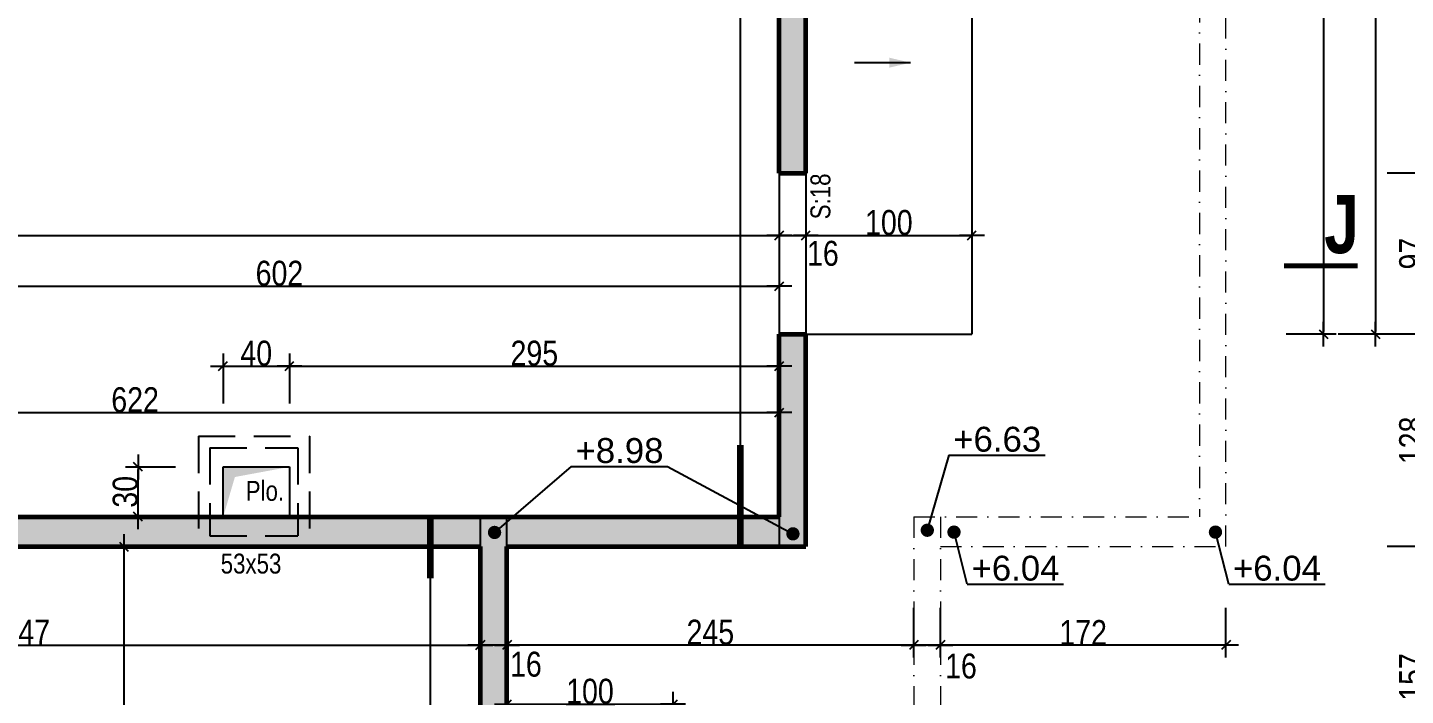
# Model space of a CAD drawing. Header units: millimetres. Extents: x 7120 to 15038, y -9128 to -4928.
# Drawn here: x 13346 to 14176, y -6654 to -6251 of the extents above; entities that cross this region are included whole.
import ezdxf
from ezdxf.enums import TextEntityAlignment as Align

# ---------------------------------------------------------------- set-up
doc = ezdxf.new("R2010")
doc.units = ezdxf.units.MM
doc.linetypes.add('CACHE2', pattern=[4.7625, 3.175, -1.5875])
doc.linetypes.add('TIRETPTX2', pattern=[50.8, 25.4, -12.7, 0, -12.7])
for name, color, linetype in [('01_cote_gen', 4, 'Continuous'), ('01_linteaux', 2, 'Continuous'), ('01_poch_murs', 253, 'Continuous'), ('01_poch_poteaux', 250, 'Continuous'), ('01_resv', 32, 'Continuous'), ('01_texte', 230, 'Continuous'), ('AA_COTES', 2, 'Continuous')]:
    doc.layers.add(name, color=color, linetype=linetype)
doc.layers.add('01_murs_coup', color=5, linetype='Continuous', lineweight=60)
doc.layers.add('01_tram_axes', color=2, linetype='TIRETPTX2', lineweight=9)
doc.styles.add('ARIAL', font='arial.ttf')
doc.styles.add('impact', font='impact.ttf')
doc.styles.add('MATTE_TXT', font='arial.ttf')
doc.styles.add('STYLE2', font='ARIALN.TTF')
doc.dimstyles.new('JB50', dxfattribs={"dimscale": 0.1, "dimtxt": 150, "dimasz": 15, "dimexe": 0.1, "dimexo": 0.1, "dimgap": 0.09, "dimtad": 1, "dimdec": 1, "dimdsep": 46, "dimtxsty": 'STYLE2', "dimblk1": 'BOND_G', "dimblk2": 'BOND_D', "dimsah": 1, "dimcen": 1.5, "dimdle": 0.01, "dimse1": 1, "dimse2": 1, "dimclrd": 4, "dimclre": 2, "dimclrt": 6, "dimazin": 2, "dimtfac": 2.333333, "dimtdec": 1, "dimtix": 1, "dimtmove": 2, "dimatfit": 3, "dimldrblk": 'BOND_G', "dimfxl": 1, "dimtolj": 1, "dimtzin": 0, "dimarcsym": 0})

# ---------------------------------------------------------------- blocks, each defined once
blk = doc.blocks.new('BOND_G')
at = {"layer": 'AA_COTES', "color": 0}
for p, q in [((0, -5), (0, 15)), ((5, 0), (-5, 0)), ((1.77, 1.77), (-1.77, -1.77))]:
    blk.add_line(p, q, dxfattribs=at)
blk = doc.blocks.new('BOND_D')
at = {"layer": 'AA_COTES', "color": 0}
for p, q in [((5, 0), (-5, 0)), ((-1.77, -1.77), (1.77, 1.77)), ((0, 5), (0, -15))]:
    blk.add_line(p, q, dxfattribs=at)
blk = doc.blocks.new('*D54')
at = {"layer": '01_cote_gen', "color": 4, "lineweight": -2, "transparency": 16777216}
blk.add_line((14217.47, -5838.46), (14217.47, -6562.44), dxfattribs=at)
at = {"layer": 'DEFPOINTS', "color": 0}
for p in [(14099.33, -5836.96), (14182.94, -6563.94), (14217.47, -6563.94)]:
    blk.add_point(p, dxfattribs=at)
at = {"layer": '01_cote_gen', "color": 4, "lineweight": -2, "transparency": 16777216, "xscale": 1.5, "yscale": 1.5, "zscale": 1.5}
for name, p, rotation in [('BOND_G', (14217.47, -5836.96), 90), ('BOND_D', (14217.47, -6563.94), 270)]:
    blk.add_blockref(name, p, dxfattribs=dict(at, rotation=rotation))
at = {"layer": '01_cote_gen', "color": 6, "transparency": 16777216, "insert": (14209.93, -6239.62), "char_height": 15, "attachment_point": 5, "rotation": 90, "style": 'STYLE2'}
blk.add_mtext('\\A1;727', dxfattribs=at)
blk = doc.blocks.new('*D55')
at = {"layer": '01_cote_gen', "color": 4, "lineweight": -2, "transparency": 16777216}
blk.add_line((14217.47, -6565.44), (14217.47, -7415.46), dxfattribs=at)
at = {"layer": 'DEFPOINTS', "color": 0}
for p in [(14164.71, -6563.94), (14135.62, -7416.96), (14217.47, -7416.96)]:
    blk.add_point(p, dxfattribs=at)
at = {"layer": '01_cote_gen', "color": 4, "lineweight": -2, "transparency": 16777216, "xscale": 1.5, "yscale": 1.5, "zscale": 1.5}
for name, p, rotation in [('BOND_G', (14217.47, -6563.94), 90), ('BOND_D', (14217.47, -7416.96), 270)]:
    blk.add_blockref(name, p, dxfattribs=dict(at, rotation=rotation))
at = {"layer": '01_cote_gen', "color": 6, "transparency": 16777216, "insert": (14209.8, -6990.45), "char_height": 15, "attachment_point": 5, "rotation": 90, "style": 'STYLE2'}
blk.add_mtext('\\A1;853', dxfattribs=at)
blk = doc.blocks.new('*D205')
at = {"layer": '01_cote_gen', "color": 4, "lineweight": -2, "transparency": 16777216}
blk.add_line((13652.13, -5475.77), (13813.13, -5475.77), dxfattribs=at)
at = {"layer": 'DEFPOINTS', "color": 0}
for p in [(13814.63, -5475.77), (13650.63, -5868.21), (13814.63, -6467.21)]:
    blk.add_point(p, dxfattribs=at)
at = {"layer": '01_cote_gen', "color": 4, "lineweight": -2, "transparency": 16777216, "xscale": 1.5, "yscale": 1.5, "zscale": 1.5, "rotation": 180}
blk.add_blockref('BOND_G', (13650.63, -5475.77), dxfattribs=at)
at = {"layer": '01_cote_gen', "color": 4, "lineweight": -2, "transparency": 16777216, "xscale": 1.5, "yscale": 1.5, "zscale": 1.5}
blk.add_blockref('BOND_D', (13814.63, -5475.77), dxfattribs=at)
at = {"layer": '01_cote_gen', "color": 6, "transparency": 16777216, "insert": (13732.63, -5468.1), "char_height": 15, "attachment_point": 5, "style": 'STYLE2'}
blk.add_mtext('\\A1;164', dxfattribs=at)
blk = doc.blocks.new('*D225')
at = {"layer": '01_cote_gen', "color": 4, "lineweight": -2, "transparency": 16777216}
blk.add_line((14187.21, -6126.46), (14187.21, -6337.46), dxfattribs=at)
at = {"layer": 'DEFPOINTS', "color": 0}
for p in [(13814.63, -6124.96), (13814.63, -6338.96), (14187.21, -6338.96)]:
    blk.add_point(p, dxfattribs=at)
at = {"layer": '01_cote_gen', "color": 4, "lineweight": -2, "transparency": 16777216, "xscale": 1.5, "yscale": 1.5, "zscale": 1.5}
for name, p, rotation in [('BOND_G', (14187.21, -6124.96), 90), ('BOND_D', (14187.21, -6338.96), 270)]:
    blk.add_blockref(name, p, dxfattribs=dict(at, rotation=rotation))
at = {"layer": '01_cote_gen', "color": 6, "transparency": 16777216, "insert": (14179.67, -6231.96), "char_height": 15, "attachment_point": 5, "rotation": 90, "style": 'STYLE2'}
blk.add_mtext('\\A1;214', dxfattribs=at)
blk = doc.blocks.new('*D226')
at = {"layer": '01_cote_gen', "color": 4, "lineweight": -2, "transparency": 16777216}
blk.add_line((14187.21, -6340.46), (14187.21, -6434.46), dxfattribs=at)
at = {"layer": 'DEFPOINTS', "color": 0}
for p in [(13814.63, -6338.96), (13828.92, -6435.96), (14187.21, -6435.96)]:
    blk.add_point(p, dxfattribs=at)
at = {"layer": '01_cote_gen', "color": 4, "lineweight": -2, "transparency": 16777216, "xscale": 1.5, "yscale": 1.5, "zscale": 1.5}
for name, p, rotation in [('BOND_G', (14187.21, -6338.96), 90), ('BOND_D', (14187.21, -6435.96), 270)]:
    blk.add_blockref(name, p, dxfattribs=dict(at, rotation=rotation))
at = {"layer": '01_cote_gen', "color": 6, "transparency": 16777216, "insert": (14179.55, -6387.46), "char_height": 15, "attachment_point": 5, "rotation": 90, "style": 'STYLE2'}
blk.add_mtext('\\A1;97', dxfattribs=at)
blk = doc.blocks.new('*D227')
at = {"layer": '01_cote_gen', "color": 4, "lineweight": -2, "transparency": 16777216}
blk.add_line((14187.21, -6437.46), (14187.21, -6562.44), dxfattribs=at)
at = {"layer": 'DEFPOINTS', "color": 0}
for p in [(13828.92, -6435.96), (13814.63, -6563.94), (14187.21, -6563.94)]:
    blk.add_point(p, dxfattribs=at)
at = {"layer": '01_cote_gen', "color": 4, "lineweight": -2, "transparency": 16777216, "xscale": 1.5, "yscale": 1.5, "zscale": 1.5}
for name, p, rotation in [('BOND_G', (14187.21, -6435.96), 90), ('BOND_D', (14187.21, -6563.94), 270)]:
    blk.add_blockref(name, p, dxfattribs=dict(at, rotation=rotation))
at = {"layer": '01_cote_gen', "color": 6, "transparency": 16777216, "insert": (14179.55, -6499.95), "char_height": 15, "attachment_point": 5, "rotation": 90, "style": 'STYLE2'}
blk.add_mtext('\\A1;128', dxfattribs=at)
blk = doc.blocks.new('*D244')
at = {"layer": '01_cote_gen', "color": 4, "lineweight": -2, "transparency": 16777216}
blk.add_line((14187.21, -6565.44), (14187.21, -6719.44), dxfattribs=at)
at = {"layer": 'DEFPOINTS', "color": 0}
for p in [(14164.71, -6563.94), (13634.63, -6720.94), (14187.21, -6720.94)]:
    blk.add_point(p, dxfattribs=at)
at = {"layer": '01_cote_gen', "color": 4, "lineweight": -2, "transparency": 16777216, "xscale": 1.5, "yscale": 1.5, "zscale": 1.5}
for name, p, rotation in [('BOND_G', (14187.21, -6563.94), 90), ('BOND_D', (14187.21, -6720.94), 270)]:
    blk.add_blockref(name, p, dxfattribs=dict(at, rotation=rotation))
at = {"layer": '01_cote_gen', "color": 6, "transparency": 16777216, "insert": (14179.55, -6642.44), "char_height": 15, "attachment_point": 5, "rotation": 90, "style": 'STYLE2'}
blk.add_mtext('\\A1;157', dxfattribs=at)
blk = doc.blocks.new('*D249')
at = {"layer": '01_cote_gen', "color": 4, "lineweight": -2, "transparency": 16777216}
blk.add_line((14157.69, -5838.46), (14157.69, -6434.46), dxfattribs=at)
at = {"layer": 'DEFPOINTS', "color": 0}
for p in [(13914.63, -5836.96), (13914.63, -6435.96), (14157.69, -6435.96)]:
    blk.add_point(p, dxfattribs=at)
at = {"layer": '01_cote_gen', "color": 4, "lineweight": -2, "transparency": 16777216, "xscale": 1.5, "yscale": 1.5, "zscale": 1.5}
for name, p, rotation in [('BOND_G', (14157.69, -5836.96), 90), ('BOND_D', (14157.69, -6435.96), 270)]:
    blk.add_blockref(name, p, dxfattribs=dict(at, rotation=rotation))
at = {"layer": '01_cote_gen', "color": 6, "transparency": 16777216, "insert": (14150.03, -6136.46), "char_height": 15, "attachment_point": 5, "rotation": 90, "style": 'STYLE2'}
blk.add_mtext('\\A1;599', dxfattribs=at)
blk = doc.blocks.new('*D251')
at = {"layer": '01_cote_gen', "color": 4, "lineweight": -2, "transparency": 16777216}
blk.add_line((14126.42, -5798.46), (14126.42, -6434.46), dxfattribs=at)
at = {"layer": 'DEFPOINTS', "color": 0}
for p in [(13914.63, -5796.96), (13914.63, -6435.96), (14126.42, -6435.96)]:
    blk.add_point(p, dxfattribs=at)
at = {"layer": '01_cote_gen', "color": 4, "lineweight": -2, "transparency": 16777216, "xscale": 1.5, "yscale": 1.5, "zscale": 1.5}
for name, p, rotation in [('BOND_G', (14126.42, -5796.96), 90), ('BOND_D', (14126.42, -6435.96), 270)]:
    blk.add_blockref(name, p, dxfattribs=dict(at, rotation=rotation))
at = {"layer": '01_cote_gen', "color": 6, "transparency": 16777216, "insert": (14118.75, -6116.46), "char_height": 15, "attachment_point": 5, "rotation": 90, "style": 'STYLE2'}
blk.add_mtext('\\A1;639', dxfattribs=at)
blk = doc.blocks.new('*D262')
at = {"layer": '01_cote_gen', "color": 4, "lineweight": -2, "transparency": 16777216}
blk.add_line((14066.13, -6623.23), (13897.13, -6623.23), dxfattribs=at)
at = {"layer": 'DEFPOINTS', "color": 0}
for p in [(14067.63, -6590.47), (13895.63, -6613.98), (13895.63, -6623.23)]:
    blk.add_point(p, dxfattribs=at)
at = {"layer": '01_cote_gen', "color": 4, "lineweight": -2, "transparency": 16777216, "xscale": 1.5, "yscale": 1.5, "zscale": 1.5, "rotation": 180}
blk.add_blockref('BOND_D', (13895.63, -6623.23), dxfattribs=at)
at = {"layer": '01_cote_gen', "color": 4, "lineweight": -2, "transparency": 16777216, "xscale": 1.5, "yscale": 1.5, "zscale": 1.5}
blk.add_blockref('BOND_G', (14067.63, -6623.23), dxfattribs=at)
at = {"layer": '01_cote_gen', "color": 6, "transparency": 16777216, "insert": (13981.63, -6615.69), "char_height": 15, "attachment_point": 5, "style": 'STYLE2'}
blk.add_mtext('\\A1;172', dxfattribs=at)
blk = doc.blocks.new('*D263')
at = {"layer": '01_cote_gen', "color": 4, "lineweight": -2, "transparency": 16777216}
blk.add_line((13894.13, -6623.23), (13881.13, -6623.23), dxfattribs=at)
at = {"layer": 'DEFPOINTS', "color": 0}
for p in [(13879.63, -6606.27), (13895.63, -6606.27), (13879.63, -6623.23)]:
    blk.add_point(p, dxfattribs=at)
at = {"layer": '01_cote_gen', "color": 4, "lineweight": -2, "transparency": 16777216, "xscale": 1.5, "yscale": 1.5, "zscale": 1.5, "rotation": 180}
blk.add_blockref('BOND_D', (13879.63, -6623.23), dxfattribs=at)
at = {"layer": '01_cote_gen', "color": 4, "lineweight": -2, "transparency": 16777216, "xscale": 1.5, "yscale": 1.5, "zscale": 1.5}
blk.add_blockref('BOND_G', (13895.63, -6623.23), dxfattribs=at)
at = {"layer": '01_cote_gen', "color": 6, "transparency": 16777216, "insert": (13908.05, -6635.97), "char_height": 15, "attachment_point": 5, "style": 'STYLE2'}
blk.add_mtext('\\A1;16', dxfattribs=at)
blk = doc.blocks.new('*D264')
at = {"layer": '01_cote_gen', "color": 4, "lineweight": -2, "transparency": 16777216}
blk.add_line((13878.13, -6623.23), (13636.13, -6623.23), dxfattribs=at)
at = {"layer": 'DEFPOINTS', "color": 0}
for p in [(13879.63, -6595.53), (13634.63, -6610.57), (13634.63, -6623.23)]:
    blk.add_point(p, dxfattribs=at)
at = {"layer": '01_cote_gen', "color": 4, "lineweight": -2, "transparency": 16777216, "xscale": 1.5, "yscale": 1.5, "zscale": 1.5, "rotation": 180}
blk.add_blockref('BOND_D', (13634.63, -6623.23), dxfattribs=at)
at = {"layer": '01_cote_gen', "color": 4, "lineweight": -2, "transparency": 16777216, "xscale": 1.5, "yscale": 1.5, "zscale": 1.5}
blk.add_blockref('BOND_G', (13879.63, -6623.23), dxfattribs=at)
at = {"layer": '01_cote_gen', "color": 6, "transparency": 16777216, "insert": (13757.13, -6615.56), "char_height": 15, "attachment_point": 5, "style": 'STYLE2'}
blk.add_mtext('\\A1;245', dxfattribs=at)
blk = doc.blocks.new('*D382')
at = {"layer": '01_cote_gen', "color": 4, "lineweight": -2, "transparency": 16777216}
blk.add_line((13073.12, -6623.23), (13617.13, -6623.23), dxfattribs=at)
at = {"layer": 'DEFPOINTS', "color": 0}
for p in [(13071.62, -6566.14), (13618.63, -6578.87), (13618.63, -6623.23)]:
    blk.add_point(p, dxfattribs=at)
at = {"layer": '01_cote_gen', "color": 4, "lineweight": -2, "transparency": 16777216, "xscale": 1.5, "yscale": 1.5, "zscale": 1.5, "rotation": 180}
blk.add_blockref('BOND_G', (13071.62, -6623.23), dxfattribs=at)
at = {"layer": '01_cote_gen', "color": 4, "lineweight": -2, "transparency": 16777216, "xscale": 1.5, "yscale": 1.5, "zscale": 1.5}
blk.add_blockref('BOND_D', (13618.63, -6623.23), dxfattribs=at)
at = {"layer": '01_cote_gen', "color": 6, "transparency": 16777216, "insert": (13345.13, -6615.59), "char_height": 15, "attachment_point": 5, "style": 'STYLE2'}
blk.add_mtext('\\A1;547', dxfattribs=at)
blk = doc.blocks.new('*D392')
at = {"layer": '01_cote_gen', "color": 4, "lineweight": -2, "transparency": 16777216}
blk.add_line((12533.13, -6376.48), (13797.13, -6376.48), dxfattribs=at)
at = {"layer": 'DEFPOINTS', "color": 0}
for p in [(12531.63, -6314.67), (13798.63, -6314.67), (13798.63, -6376.48)]:
    blk.add_point(p, dxfattribs=at)
at = {"layer": '01_cote_gen', "color": 4, "lineweight": -2, "transparency": 16777216, "xscale": 1.5, "yscale": 1.5, "zscale": 1.5, "rotation": 180}
blk.add_blockref('BOND_G', (12531.63, -6376.48), dxfattribs=at)
at = {"layer": '01_cote_gen', "color": 4, "lineweight": -2, "transparency": 16777216, "xscale": 1.5, "yscale": 1.5, "zscale": 1.5}
blk.add_blockref('BOND_D', (13798.63, -6376.48), dxfattribs=at)
at = {"layer": '01_cote_gen', "color": 6, "transparency": 16777216, "insert": (13011.87, -6368.81), "char_height": 15, "attachment_point": 5, "style": 'STYLE2'}
blk.add_mtext('\\A1;1267', dxfattribs=at)
blk = doc.blocks.new('*D393')
at = {"layer": '01_cote_gen', "color": 4, "lineweight": -2, "transparency": 16777216}
blk.add_line((13800.13, -6376.48), (13813.13, -6376.48), dxfattribs=at)
at = {"layer": 'DEFPOINTS', "color": 0}
for p in [(13814.63, -6376.48), (13798.63, -6398.98), (13814.63, -6398.98)]:
    blk.add_point(p, dxfattribs=at)
at = {"layer": '01_cote_gen', "color": 4, "lineweight": -2, "transparency": 16777216, "xscale": 1.5, "yscale": 1.5, "zscale": 1.5, "rotation": 180}
blk.add_blockref('BOND_G', (13798.63, -6376.48), dxfattribs=at)
at = {"layer": '01_cote_gen', "color": 4, "lineweight": -2, "transparency": 16777216, "xscale": 1.5, "yscale": 1.5, "zscale": 1.5}
blk.add_blockref('BOND_D', (13814.63, -6376.48), dxfattribs=at)
at = {"layer": '01_cote_gen', "color": 6, "transparency": 16777216, "insert": (13824.91, -6387.37), "char_height": 15, "attachment_point": 5, "style": 'STYLE2'}
blk.add_mtext('\\A1;16', dxfattribs=at)
blk = doc.blocks.new('*D394')
at = {"layer": '01_cote_gen', "color": 4, "lineweight": -2, "transparency": 16777216}
blk.add_line((13816.13, -6376.48), (13913.13, -6376.48), dxfattribs=at)
at = {"layer": 'DEFPOINTS', "color": 0}
for p in [(13914.63, -6376.48), (13814.63, -6387.46), (13914.63, -6398.65)]:
    blk.add_point(p, dxfattribs=at)
at = {"layer": '01_cote_gen', "color": 4, "lineweight": -2, "transparency": 16777216, "xscale": 1.5, "yscale": 1.5, "zscale": 1.5, "rotation": 180}
blk.add_blockref('BOND_G', (13814.63, -6376.48), dxfattribs=at)
at = {"layer": '01_cote_gen', "color": 4, "lineweight": -2, "transparency": 16777216, "xscale": 1.5, "yscale": 1.5, "zscale": 1.5}
blk.add_blockref('BOND_D', (13914.63, -6376.48), dxfattribs=at)
at = {"layer": '01_cote_gen', "color": 6, "transparency": 16777216, "insert": (13864.63, -6368.81), "char_height": 15, "attachment_point": 5, "style": 'STYLE2'}
blk.add_mtext('\\A1;100', dxfattribs=at)
blk = doc.blocks.new('*D430')
at = {"layer": '01_cote_gen', "color": 4, "lineweight": -2, "transparency": 16777216}
blk.add_line((13633.13, -6623.23), (13620.13, -6623.23), dxfattribs=at)
at = {"layer": 'DEFPOINTS', "color": 0}
for p in [(13618.63, -6600.73), (13634.63, -6600.73), (13618.63, -6623.23)]:
    blk.add_point(p, dxfattribs=at)
at = {"layer": '01_cote_gen', "color": 4, "lineweight": -2, "transparency": 16777216, "xscale": 1.5, "yscale": 1.5, "zscale": 1.5, "rotation": 180}
blk.add_blockref('BOND_D', (13618.63, -6623.23), dxfattribs=at)
at = {"layer": '01_cote_gen', "color": 4, "lineweight": -2, "transparency": 16777216, "xscale": 1.5, "yscale": 1.5, "zscale": 1.5}
blk.add_blockref('BOND_G', (13634.63, -6623.23), dxfattribs=at)
at = {"layer": '01_cote_gen', "color": 6, "transparency": 16777216, "insert": (13646.04, -6634.85), "char_height": 15, "attachment_point": 5, "style": 'STYLE2'}
blk.add_mtext('\\A1;16', dxfattribs=at)
blk = doc.blocks.new('*D520')
at = {"layer": '01_cote_gen', "color": 4, "lineweight": -2, "transparency": 16777216}
blk.add_line((13636.13, -6658.8), (13733.13, -6658.8), dxfattribs=at)
at = {"layer": 'DEFPOINTS', "color": 0}
for p in [(13734.63, -6658.8), (13634.63, -6695.25), (13734.63, -6720.94)]:
    blk.add_point(p, dxfattribs=at)
at = {"layer": '01_cote_gen', "color": 4, "lineweight": -2, "transparency": 16777216, "xscale": 1.5, "yscale": 1.5, "zscale": 1.5, "rotation": 180}
blk.add_blockref('BOND_G', (13634.63, -6658.8), dxfattribs=at)
at = {"layer": '01_cote_gen', "color": 4, "lineweight": -2, "transparency": 16777216, "xscale": 1.5, "yscale": 1.5, "zscale": 1.5}
blk.add_blockref('BOND_D', (13734.63, -6658.8), dxfattribs=at)
at = {"layer": '01_cote_gen', "color": 6, "transparency": 16777216, "insert": (13684.63, -6651.13), "char_height": 15, "attachment_point": 5, "style": 'STYLE2'}
blk.add_mtext('\\A1;100', dxfattribs=at)
blk = doc.blocks.new('*D682')
at = {"layer": '01_cote_gen', "color": 4, "lineweight": -2, "transparency": 16777216}
blk.add_line((13403.86, -6565.44), (13403.86, -6863.42), dxfattribs=at)
at = {"layer": 'DEFPOINTS', "color": 0}
for p in [(13379.39, -6563.94), (13349.62, -6864.92), (13403.86, -6864.92)]:
    blk.add_point(p, dxfattribs=at)
at = {"layer": '01_cote_gen', "color": 4, "lineweight": -2, "transparency": 16777216, "xscale": 1.5, "yscale": 1.5, "zscale": 1.5}
for name, p, rotation in [('BOND_G', (13403.86, -6563.94), 90), ('BOND_D', (13403.86, -6864.92), 270)]:
    blk.add_blockref(name, p, dxfattribs=dict(at, rotation=rotation))
at = {"layer": '01_cote_gen', "color": 6, "transparency": 16777216, "insert": (13396.2, -6714.43), "char_height": 15, "attachment_point": 5, "rotation": 90, "style": 'STYLE2'}
blk.add_mtext('\\A1;301', dxfattribs=at)
blk = doc.blocks.new('*D733')
at = {"layer": '01_cote_gen', "color": 4, "lineweight": -2, "transparency": 16777216}
blk.add_line((13465.16, -6455.17), (13502.16, -6455.17), dxfattribs=at)
at = {"layer": 'DEFPOINTS', "color": 0}
for p in [(13503.66, -6455.17), (13463.66, -6487.51), (13503.66, -6487.51)]:
    blk.add_point(p, dxfattribs=at)
at = {"layer": '01_cote_gen', "color": 4, "lineweight": -2, "transparency": 16777216, "xscale": 1.5, "yscale": 1.5, "zscale": 1.5, "rotation": 180}
blk.add_blockref('BOND_G', (13463.66, -6455.17), dxfattribs=at)
at = {"layer": '01_cote_gen', "color": 4, "lineweight": -2, "transparency": 16777216, "xscale": 1.5, "yscale": 1.5, "zscale": 1.5}
blk.add_blockref('BOND_D', (13503.66, -6455.17), dxfattribs=at)
at = {"layer": '01_cote_gen', "color": 6, "transparency": 16777216, "insert": (13483.66, -6447.5), "char_height": 15, "attachment_point": 5, "style": 'STYLE2'}
blk.add_mtext('\\A1;40', dxfattribs=at)
blk = doc.blocks.new('*D734')
at = {"layer": '01_cote_gen', "color": 4, "lineweight": -2, "transparency": 16777216}
blk.add_line((13505.16, -6455.17), (13797.13, -6455.17), dxfattribs=at)
at = {"layer": 'DEFPOINTS', "color": 0}
for p in [(13798.63, -6455.17), (13503.66, -6462.67), (13798.63, -6462.54)]:
    blk.add_point(p, dxfattribs=at)
at = {"layer": '01_cote_gen', "color": 4, "lineweight": -2, "transparency": 16777216, "xscale": 1.5, "yscale": 1.5, "zscale": 1.5, "rotation": 180}
blk.add_blockref('BOND_G', (13503.66, -6455.17), dxfattribs=at)
at = {"layer": '01_cote_gen', "color": 4, "lineweight": -2, "transparency": 16777216, "xscale": 1.5, "yscale": 1.5, "zscale": 1.5}
blk.add_blockref('BOND_D', (13798.63, -6455.17), dxfattribs=at)
at = {"layer": '01_cote_gen', "color": 6, "transparency": 16777216, "insert": (13651.14, -6447.5), "char_height": 15, "attachment_point": 5, "style": 'STYLE2'}
blk.add_mtext('\\A1;295', dxfattribs=at)
blk = doc.blocks.new('*D735')
at = {"layer": '01_cote_gen', "color": 4, "lineweight": -2, "transparency": 16777216}
blk.add_line((13412.47, -6544.44), (13412.47, -6517.42), dxfattribs=at)
at = {"layer": 'DEFPOINTS', "color": 0}
for p in [(13412.47, -6515.92), (13444.01, -6515.92), (13430.87, -6545.94)]:
    blk.add_point(p, dxfattribs=at)
at = {"layer": '01_cote_gen', "color": 4, "lineweight": -2, "transparency": 16777216, "xscale": 1.5, "yscale": 1.5, "zscale": 1.5}
for name, p, rotation in [('BOND_D', (13412.47, -6515.92), 90), ('BOND_G', (13412.47, -6545.94), 270)]:
    blk.add_blockref(name, p, dxfattribs=dict(at, rotation=rotation))
at = {"layer": '01_cote_gen', "color": 6, "transparency": 16777216, "insert": (13404.8, -6530.93), "char_height": 15, "attachment_point": 5, "rotation": 90, "style": 'STYLE2'}
blk.add_mtext('\\A1;30', dxfattribs=at)
blk = doc.blocks.new('*D737')
at = {"layer": '01_cote_gen', "color": 4, "lineweight": -2, "transparency": 16777216}
blk.add_line((13178.1, -6483.21), (13797.13, -6483.21), dxfattribs=at)
at = {"layer": 'DEFPOINTS', "color": 0}
for p in [(13798.63, -6483.21), (13176.6, -6498.49), (13798.63, -6516.51)]:
    blk.add_point(p, dxfattribs=at)
at = {"layer": '01_cote_gen', "color": 4, "lineweight": -2, "transparency": 16777216, "xscale": 1.5, "yscale": 1.5, "zscale": 1.5, "rotation": 180}
blk.add_blockref('BOND_G', (13176.6, -6483.21), dxfattribs=at)
at = {"layer": '01_cote_gen', "color": 4, "lineweight": -2, "transparency": 16777216, "xscale": 1.5, "yscale": 1.5, "zscale": 1.5}
blk.add_blockref('BOND_D', (13798.63, -6483.21), dxfattribs=at)
at = {"layer": '01_cote_gen', "color": 6, "transparency": 16777216, "insert": (13410.69, -6475.54), "char_height": 15, "attachment_point": 5, "style": 'STYLE2'}
blk.add_mtext('\\A1;622', dxfattribs=at)
blk = doc.blocks.new('*D739')
at = {"layer": '01_cote_gen', "color": 4, "lineweight": -2, "transparency": 16777216}
blk.add_line((13198.11, -6407.04), (13797.13, -6407.04), dxfattribs=at)
at = {"layer": 'DEFPOINTS', "color": 0}
for p in [(13798.63, -6407.04), (13196.61, -6414.54), (13798.63, -6414.54)]:
    blk.add_point(p, dxfattribs=at)
at = {"layer": '01_cote_gen', "color": 4, "lineweight": -2, "transparency": 16777216, "xscale": 1.5, "yscale": 1.5, "zscale": 1.5, "rotation": 180}
blk.add_blockref('BOND_G', (13196.61, -6407.04), dxfattribs=at)
at = {"layer": '01_cote_gen', "color": 4, "lineweight": -2, "transparency": 16777216, "xscale": 1.5, "yscale": 1.5, "zscale": 1.5}
blk.add_blockref('BOND_D', (13798.63, -6407.04), dxfattribs=at)
at = {"layer": '01_cote_gen', "color": 6, "transparency": 16777216, "insert": (13497.62, -6399.37), "char_height": 15, "attachment_point": 5, "style": 'STYLE2'}
blk.add_mtext('\\A1;602', dxfattribs=at)

msp = doc.modelspace()

# ---------------------------------------------------------------- hatches: boundary and pattern name
at = {"layer": '01_poch_murs'}
h = msp.add_hatch(color=256, dxfattribs=at)
h.dxf.hatch_style = 1
h.paths.add_polyline_path([(12868.62, -6545.94), (12531.63, -6545.94), (12531.63, -6563.94), (12868.62, -6563.94)])
h.paths.add_polyline_path([(13053.62, -6545.94), (12970.62, -6545.94), (12970.62, -6563.94), (13053.62, -6563.94)])
h.paths.add_polyline_path([(13618.63, -6545.94), (13071.62, -6545.94), (13071.62, -6563.94), (13618.63, -6563.94)])
h.paths.add_polyline_path([(13798.63, -6545.94), (13634.63, -6545.94), (13634.63, -6563.94), (13798.63, -6563.94)])
at = {"layer": '01_poch_poteaux'}
h = msp.add_hatch(color=256, dxfattribs=at)
h.dxf.hatch_style = 1
h.paths.add_polyline_path([(13814.63, -5836.96), (13798.63, -5836.96), (13798.63, -5852.96), (13798.63, -5942.96), (13814.63, -5942.96)])
h.paths.add_polyline_path([(13814.63, -6124.96), (13798.63, -6124.96), (13798.63, -6338.96), (13814.63, -6338.96)])
h.paths.add_polyline_path([(13814.63, -6435.96), (13798.63, -6435.96), (13798.63, -6545.94), (13798.63, -6563.94), (13814.63, -6563.94)])
h = msp.add_hatch(color=256, dxfattribs=at)
h.dxf.hatch_style = 1
h.paths.add_polyline_path([(13634.63, -6563.94), (13634.63, -6545.94), (13618.63, -6545.94), (13618.63, -6563.94), (13618.63, -6720.94), (13634.63, -6720.94)])
h.paths.add_polyline_path([(13634.63, -6817.94), (13618.63, -6817.94), (13618.63, -6992.94), (13634.63, -6992.94)])
h.paths.add_polyline_path([(13634.63, -7264.94), (13618.63, -7264.94), (13618.63, -7400.96), (13618.63, -7416.96), (13634.63, -7416.96)])

# ---------------------------------------------------------------- linework, layer by layer
at = {"layer": '01_linteaux'}
for p, q in [((13914.63, -5796.96), (13914.63, -6435.96)), ((13798.63, -6338.96), (13798.63, -6435.96)), ((13814.63, -6338.96), (13814.63, -6435.96)), ((13814.63, -6435.96), (13914.63, -6435.96)), ((13618.63, -6563.94), (13618.63, -6545.94))]:
    msp.add_line(p, q, dxfattribs=at)
at = {"layer": '01_linteaux', "linetype": 'CACHE2', "ltscale": 7}
for p, q in [((13448.78, -6497.39), (13515.78, -6497.39)), ((13448.78, -6497.39), (13448.78, -6564.39)), ((13515.78, -6497.39), (13515.78, -6564.39)), ((13455.78, -6504.39), (13508.78, -6504.39)), ((13455.78, -6504.39), (13455.78, -6557.39)), ((13508.78, -6504.39), (13508.78, -6557.39)), ((13455.78, -6557.39), (13508.78, -6557.39)), ((13448.78, -6564.39), (13515.78, -6564.39))]:
    msp.add_line(p, q, dxfattribs=at)
at = {"layer": '01_murs_coup'}
for p, q in [((13798.63, -6338.96), (13798.63, -6124.96)), ((13814.63, -6338.96), (13814.63, -6124.96)), ((13798.63, -6338.96), (13814.63, -6338.96)), ((13798.63, -6545.94), (13798.63, -6435.96)), ((13798.63, -6435.96), (13814.63, -6435.96)), ((13814.63, -6563.94), (13814.63, -6435.96)), ((12970.62, -6545.94), (13798.63, -6545.94)), ((13071.62, -6563.94), (13618.63, -6563.94)), ((13618.63, -6720.94), (13618.63, -6563.94)), ((13634.63, -6563.94), (13814.63, -6563.94)), ((13634.63, -6720.94), (13634.63, -6563.94))]:
    msp.add_line(p, q, dxfattribs=at)
at = {"layer": '01_poch_poteaux'}
for p, q in [((13618.63, -6563.94), (13618.63, -6545.94)), ((13634.63, -6563.94), (13634.63, -6545.94)), ((13798.63, -6545.94), (13798.63, -6563.94))]:
    msp.add_line(p, q, dxfattribs=at)
at = {"layer": '01_resv'}
for p, q in [((13463.66, -6515.92), (13503.66, -6515.92)), ((13463.66, -6546.32), (13463.66, -6515.92)), ((13503.66, -6515.92), (13503.66, -6546.32)), ((13503.66, -6546.32), (13463.66, -6546.32))]:
    msp.add_line(p, q, dxfattribs=at)
for points in [[(13463.66, -6546.32), (13463.66, -6515.92), (13470.79, -6522.01)], [(13463.66, -6515.92), (13503.66, -6515.92), (13470.79, -6522.01)]]:
    msp.add_solid(points, dxfattribs=at)
at = {"layer": '01_texte'}
for p, q in [((13775.15, -5836.96), (13775.15, -6563.94)), ((13877.72, -6272.45), (13843.87, -6272.45)), ((13900.82, -6508.91), (13887.78, -6554.06)), ((13900.82, -6508.91), (13958.86, -6508.91)), ((13673.36, -6515.72), (13627.16, -6555.4)), ((13673.36, -6515.72), (13731.4, -6515.72)), ((13731.4, -6515.72), (13806.86, -6556.25)), ((13588.44, -6545.94), (13588.44, -7416.96)), ((13911.85, -6586.57), (13903.86, -6555.21)), ((14069.3, -6586.57), (14061.31, -6555.21)), ((13911.85, -6586.57), (13969.89, -6586.57)), ((14069.3, -6586.57), (14127.34, -6586.57))]:
    msp.add_line(p, q, dxfattribs=at)
for points, const_width in [([(14146.89, -6394.84), (14102.64, -6394.84)], 3), ([(13775.15, -6563.94), (13775.15, -6502.77)], 4), ([(13588.44, -6545.94), (13588.44, -6583.11)], 4)]:
    msp.add_lwpolyline(points, dxfattribs=dict(at, const_width=const_width))
at = {"layer": '01_texte', "const_width": 4}
for points in [[(13625.16, -6555.4, 1), (13629.16, -6555.4, 1)], [(13804.86, -6556.25, 1), (13808.86, -6556.25, 1)], [(13885.78, -6554.06, 1), (13889.78, -6554.06, 1)], [(13901.86, -6555.21, 1), (13905.86, -6555.21, 1)], [(14059.31, -6555.21, 1), (14063.31, -6555.21, 1)]]:
    msp.add_lwpolyline(points, format="xyb", close=True, dxfattribs=at)
at = {"layer": '01_texte'}
for points in [[(13877.72, -6272.45), (13864.94, -6269.47), (13864.94, -6272.45)], [(13877.72, -6272.45), (13864.94, -6275.43), (13864.94, -6272.45)]]:
    msp.add_solid(points, dxfattribs=at)
at = {"layer": '01_tram_axes', "ltscale": 0.5}
for p, q in [((14067.63, -6563.94), (14067.63, -5836.96)), ((14051.63, -5852.96), (14051.63, -6545.94)), ((13879.63, -6545.94), (13879.63, -7400.96)), ((13879.63, -6545.94), (14051.63, -6545.94)), ((13895.63, -6545.94), (13895.63, -7416.96)), ((13895.63, -6563.94), (14067.63, -6563.94))]:
    msp.add_line(p, q, dxfattribs=at)

# ---------------------------------------------------------------- texts
at = {"layer": '01_resv', "style": 'MATTE_TXT', "width": 0.8}
for s, p in [('Plo.', (13477.31, -6539.94)), ('53x53', (13462.25, -6583.76))]:
    msp.add_text(s, height=12, dxfattribs=at).set_placement(p, align=Align.BOTTOM_LEFT)
at = {"layer": '01_texte', "style": 'MATTE_TXT', "width": 0.8}
msp.add_text('S:18', height=12, rotation=90, dxfattribs=at).set_placement((13833, -6352.99), align=Align.BOTTOM_CENTER)
at = {"layer": '01_texte', "style": 'impact'}
msp.add_text('J', height=35, rotation=0, dxfattribs=at).set_placement((14137.23, -6397.69), align=Align.BOTTOM_CENTER)
at = {"layer": '01_texte', "style": 'ARIAL'}
for s, p in [('+6.63', (13903.36, -6506.75)), ('+8.98', (13675.9, -6513.56)), ('+6.04', (13914.39, -6584.41)), ('+6.04', (14071.84, -6584.41))]:
    msp.add_text(s, height=15, dxfattribs=at).set_placement(p)

# ---------------------------------------------------------------- dimensions: what is measured, and where the dimension line sits
at = {"layer": '01_cote_gen'}
for base, p1, p2, picture, middle in [((13814.63, -5475.77), (13650.63, -5868.21), (13814.63, -6467.21), '*D205', (13732.63, -5468.1)), ((13914.63, -6376.48), (13814.63, -6387.46), (13914.63, -6398.65), '*D394', (13864.63, -6368.81)), ((13798.63, -6407.04), (13196.61, -6414.54), (13798.63, -6414.54), '*D739', (13497.62, -6399.37)), ((13503.66, -6455.17), (13463.66, -6487.51), (13503.66, -6487.51), '*D733', (13483.66, -6447.5)), ((13798.63, -6455.17), (13503.66, -6462.67), (13798.63, -6462.54), '*D734', (13651.14, -6447.5)), ((13618.63, -6623.23), (13071.62, -6566.14), (13618.63, -6578.87), '*D382', (13345.13, -6615.59)), ((13634.63, -6623.23), (13879.63, -6595.53), (13634.63, -6610.57), '*D264', (13757.13, -6615.56)), ((13895.63, -6623.23), (14067.63, -6590.47), (13895.63, -6613.98), '*D262', (13981.63, -6615.69)), ((13734.63, -6658.8), (13634.63, -6695.25), (13734.63, -6720.94), '*D520', (13684.63, -6651.13))]:
    dim = msp.add_linear_dim(base=base, p1=p1, p2=p2, dimstyle='JB50', dxfattribs=at)
    dim.commit()
    dim.dimension.update_dxf_attribs({"geometry": picture, "text_midpoint": middle})
for base, p1, p2, picture, middle in [((14126.42, -6435.96), (13914.63, -5796.96), (13914.63, -6435.96), '*D251', (14118.75, -6116.46)), ((14157.69, -6435.96), (13914.63, -5836.96), (13914.63, -6435.96), '*D249', (14150.03, -6136.46)), ((14187.21, -6338.96), (13814.63, -6124.96), (13814.63, -6338.96), '*D225', (14179.67, -6231.96)), ((14187.21, -6435.96), (13814.63, -6338.96), (13828.92, -6435.96), '*D226', (14179.55, -6387.46)), ((14187.21, -6563.94), (13828.92, -6435.96), (13814.63, -6563.94), '*D227', (14179.55, -6499.95)), ((13412.47, -6515.92), (13430.87, -6545.94), (13444.01, -6515.92), '*D735', (13404.8, -6530.93)), ((13403.86, -6864.92), (13379.39, -6563.94), (13349.62, -6864.92), '*D682', (13396.2, -6714.43)), ((14187.21, -6720.94), (14164.71, -6563.94), (13634.63, -6720.94), '*D244', (14179.55, -6642.44)), ((14217.47, -7416.96), (14164.71, -6563.94), (14135.62, -7416.96), '*D55', (14209.8, -6990.45))]:
    dim = msp.add_linear_dim(base=base, p1=p1, p2=p2, angle=90, dimstyle='JB50', dxfattribs=at)
    dim.commit()
    dim.dimension.update_dxf_attribs({"geometry": picture, "text_midpoint": middle})
dim = msp.add_linear_dim(base=(14217.47, -6563.94), p1=(14099.33, -5836.96), p2=(14182.94, -6563.94), angle=90, dimstyle='JB50', dxfattribs=at)
dim.commit()
dim.dimension.update_dxf_attribs({"geometry": '*D54', "text_midpoint": (14209.93, -6239.62), "dimtype": 160})
for base, p1, p2, picture, middle in [((13798.63, -6376.48), (12531.63, -6314.67), (13798.63, -6314.67), '*D392', (13011.87, -6368.81)), ((13814.63, -6376.48), (13798.63, -6398.98), (13814.63, -6398.98), '*D393', (13824.91, -6387.37)), ((13798.63, -6483.21), (13176.6, -6498.49), (13798.63, -6516.51), '*D737', (13410.69, -6475.54)), ((13618.63, -6623.23), (13634.63, -6600.73), (13618.63, -6600.73), '*D430', (13646.04, -6634.85)), ((13879.63, -6623.23), (13895.63, -6606.27), (13879.63, -6606.27), '*D263', (13908.05, -6635.97))]:
    dim = msp.add_linear_dim(base=base, p1=p1, p2=p2, dimstyle='JB50', dxfattribs=at)
    dim.commit()
    dim.dimension.update_dxf_attribs({"geometry": picture, "text_midpoint": middle, "dimtype": 160})

doc.saveas('drawing.dxf')
